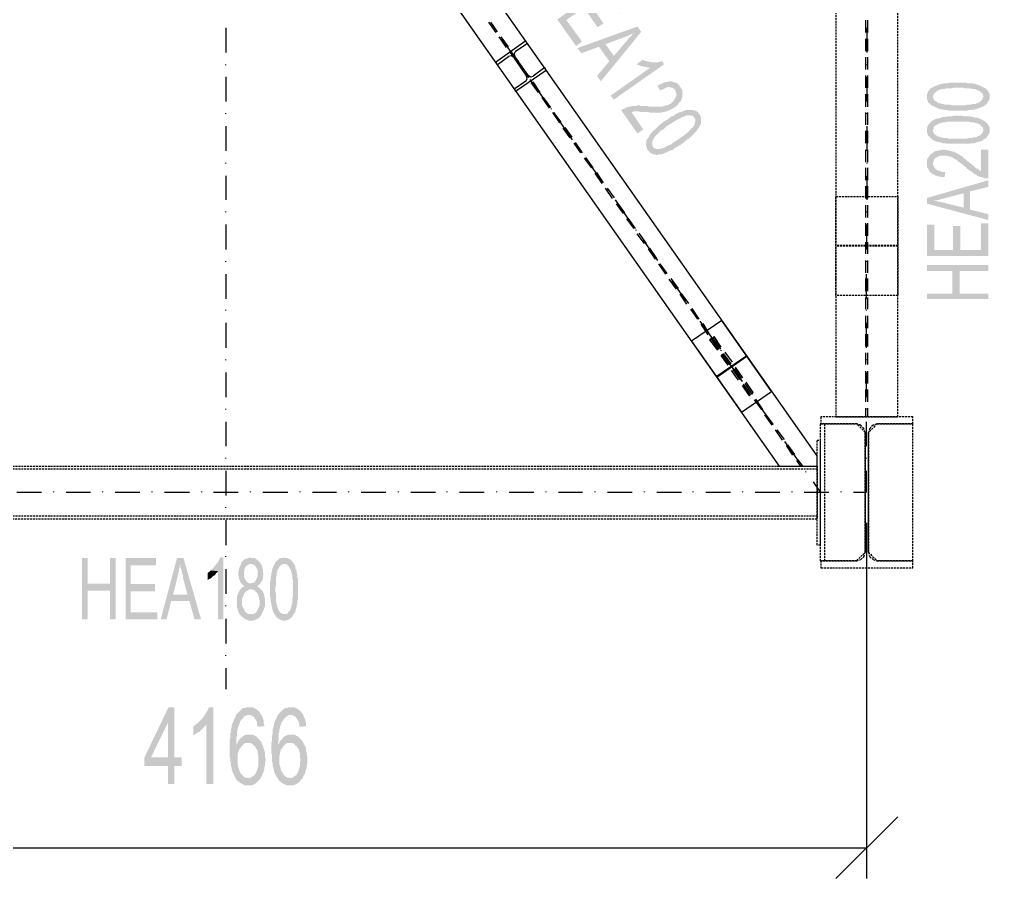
# Model space of a CAD drawing. Header units: metres. Extents: x 11 to 152679, y -40 to 137873.
# Drawn here: x 46907 to 50061, y 34102 to 36894 of the extents above; entities that cross this region are included whole.
import ezdxf

# ---------------------------------------------------------------- set-up
doc = ezdxf.new("R2010")
doc.units = ezdxf.units.M
doc.linetypes.add('HIDDEN', pattern=[9.525, 6.35, -3.175])
for name, color, linetype in [('CA3', 6, 'Continuous'), ('LAYER_1', 160, 'Continuous'), ('TR', 4, 'HIDDEN')]:
    doc.layers.add(name, color=color, linetype=linetype)

msp = doc.modelspace()

# ---------------------------------------------------------------- hatches: boundary and pattern name
at = {"layer": 'LAYER_1'}
for points in [[(48877.466, 36925.2817), (48820.3463, 37007.8262), (48655.2401, 36893.5352), (48716.6317, 36806.7532), (48735.6831, 36821.5671), (48684.8851, 36891.4164), (48742.022, 36931.6379), (48786.481, 36868.1276), (48805.5324, 36880.84), (48761.0734, 36944.3331), (48811.8886, 36980.3171), (48858.449, 36912.5865)], [(48928.2984, 36853.3137), (48915.6032, 36870.2463), (48720.8692, 36800.397), (48733.5643, 36783.4644), (48790.7185, 36804.6345), (48824.5493, 36758.0568), (48811.8886, 36813.0922), (48869.0427, 36834.2623), (48875.3817, 36836.381), (48879.6192, 36838.4998), (48885.9581, 36840.6185), (48890.1956, 36842.7372), (48894.4331, 36844.856), (48900.772, 36846.9575), (48905.0095, 36851.1949)], [(48928.2984, 36853.3137), (48905.0095, 36851.1949), (48902.908, 36846.9575), (48898.6705, 36844.856), (48896.5518, 36840.6185), (48892.3143, 36836.381), (48888.0941, 36832.1436), (48883.8566, 36827.9233), (48881.7379, 36823.6859), (48877.466, 36819.4484), (48839.3977, 36775.0067), (48811.8886, 36813.0922), (48824.5493, 36758.0568), (48784.3623, 36709.3776), (48797.0747, 36692.4449)], [(49002.3851, 36747.4803), (48996.0289, 36758.0568), (48991.7915, 36755.9553), (48987.5712, 36755.9553), (48981.215, 36753.8365), (48962.1636, 36753.8365), (48957.9262, 36755.9553), (48949.4685, 36755.9553), (48945.231, 36758.0568), (48957.9262, 36736.9039), (48828.8212, 36645.8845), (48839.3977, 36633.1893)], [(48945.231, 36758.0568), (48941.0108, 36758.0568), (48936.7733, 36760.1755), (48932.5358, 36762.2942), (48913.4844, 36747.4803), (48917.7219, 36745.3616), (48919.8234, 36745.3616), (48924.0609, 36743.2429), (48928.2984, 36741.1241), (48934.6546, 36741.1241), (48938.8748, 36739.0226), (48945.231, 36739.0226), (48949.4685, 36736.9039), (48957.9262, 36736.9039)], [(49055.3018, 36673.3936), (49053.1831, 36677.631), (49046.8441, 36683.9872), (49044.7081, 36686.106), (49040.4879, 36688.2075), (49036.216, 36688.2075), (49034.1317, 36690.3262), (49029.8942, 36690.3262), (49025.6568, 36692.4449), (49017.199, 36692.4449), (49012.9788, 36690.3262), (49006.6054, 36690.3262), (49002.3851, 36688.2075), (48998.1477, 36686.106), (48991.7915, 36683.9872), (48987.5712, 36681.8685), (48981.215, 36677.631), (48989.69, 36662.8171), (48993.9274, 36664.9359), (49000.2664, 36667.0546), (49004.5039, 36669.1733), (49008.7413, 36671.2748), (49012.9788, 36673.3936), (49021.4365, 36673.3936), (49025.6568, 36671.2748), (49029.8942, 36671.2748), (49032.013, 36669.1733), (49036.216, 36667.0546), (49038.3692, 36662.8171), (49059.522, 36635.2908), (49061.658, 36639.5283), (49061.658, 36648.0032), (49063.7595, 36652.2234), (49061.658, 36654.3422), (49061.658, 36662.8171), (49059.522, 36667.0546), (49057.4205, 36671.2748)], [(49857.5095, 36641.647), (49857.5095, 36633.1893), (49859.6455, 36631.0706), (49859.6455, 36626.8331), (49861.747, 36622.5956), (49865.9844, 36620.4769), (49870.2219, 36616.2567), (49872.3234, 36614.1379), (49876.5609, 36612.0192), (49876.5609, 36643.7657), (49878.6796, 36648.0032), (49878.6796, 36650.1219), (49880.7984, 36654.3422), (49885.0358, 36656.4609), (49889.2733, 36660.6984), (49893.5108, 36662.8171), (49897.731, 36664.9359), (49899.8497, 36664.9359), (49904.0872, 36667.0546), (49912.5621, 36667.0546), (49918.9011, 36669.1733), (49935.7993, 36669.1733), (49944.2915, 36671.2748), (49976.0552, 36671.2748), (49982.3942, 36669.1733), (49999.3441, 36669.1733), (50005.6831, 36667.0546), (50014.158, 36667.0546), (50018.3955, 36664.9359), (50020.497, 36662.8171), (50024.7344, 36662.8171), (50026.8532, 36660.6984), (50031.0734, 36658.5796), (50033.2094, 36656.4609), (50037.4296, 36652.2234), (50039.5484, 36650.1219), (50039.5484, 36645.8845), (50041.6326, 36641.647), (50041.6326, 36612.0192), (50045.9046, 36614.1379), (50050.1248, 36618.3582), (50052.2608, 36620.4769), (50054.3623, 36624.7144), (50056.481, 36626.8331), (50058.5997, 36631.0706), (50060.7185, 36635.2908), (50060.7185, 36652.2234), (50058.5997, 36654.3422), (50054.3623, 36662.8171), (50052.2608, 36664.9359), (50048.0233, 36669.1733), (50043.7858, 36671.2748), (50039.5484, 36673.3936), (50035.3109, 36675.5123), (50031.0734, 36677.631), (50026.8532, 36679.7498), (50020.497, 36681.8685), (50016.2595, 36683.9872), (50009.9205, 36683.9872), (50005.6831, 36686.106), (49988.716, 36686.106), (49984.513, 36688.2075), (49931.5963, 36688.2075), (49925.2401, 36686.106), (49910.4262, 36686.106), (49906.1887, 36683.9872), (49901.9685, 36683.9872), (49895.6123, 36681.8685), (49891.3748, 36679.7498), (49885.0358, 36677.631), (49880.7984, 36675.5123), (49876.5609, 36673.3936), (49872.3234, 36671.2748), (49868.1032, 36669.1733), (49865.9844, 36664.9359), (49863.8657, 36662.8171), (49859.6455, 36658.5796), (49859.6455, 36654.3422), (49857.5095, 36650.1219), (49857.5095, 36645.8845)], [(49059.522, 36635.2908), (49038.3692, 36662.8171), (49040.4879, 36660.6984), (49040.4879, 36656.4609), (49042.6066, 36654.3422), (49042.6066, 36645.8845), (49036.216, 36633.1893), (49034.1317, 36628.9518), (49029.8942, 36624.7144), (49025.6568, 36620.4769), (49021.4365, 36618.3582), (49017.199, 36616.2567), (49012.9788, 36614.1379), (49008.7413, 36614.1379), (49002.3851, 36612.0192), (48996.0289, 36609.9005), (48955.8247, 36609.9005), (48949.4685, 36612.0192), (48928.2984, 36612.0192), (48924.0609, 36614.1379), (48915.6032, 36614.1379), (48911.3657, 36612.0192), (48898.6705, 36612.0192), (48892.3143, 36609.9005), (48888.0941, 36609.9005), (48883.8566, 36607.7817), (48877.466, 36607.7817), (48877.466, 36605.663), (48873.263, 36603.5442), (48866.9068, 36601.4255), (48862.6865, 36599.3068), (48915.6032, 36523.1185), (48934.6546, 36535.8137), (48896.5518, 36592.9678), (48900.772, 36592.9678), (48905.0095, 36595.0865), (48919.8234, 36595.0865), (48924.0609, 36592.9678), (48951.5872, 36592.9678), (48955.8247, 36590.8491), (48993.9274, 36590.8491), (49000.2664, 36592.9678), (49004.5039, 36592.9678), (49008.7413, 36595.0865), (49012.9788, 36595.0865), (49015.0803, 36597.2053), (49021.4365, 36599.3068), (49025.6568, 36601.4255), (49029.8942, 36603.5442), (49034.1317, 36605.663), (49036.216, 36607.7817), (49040.4879, 36609.9005), (49044.7081, 36614.1379), (49048.9456, 36618.3582), (49051.0643, 36622.5956), (49053.1831, 36624.7144), (49057.4205, 36628.9518)], [(49876.5609, 36612.0192), (49880.7984, 36609.9005), (49885.0358, 36607.7817), (49891.3748, 36605.663), (49895.6123, 36603.5442), (49901.9685, 36601.4255), (49908.3247, 36601.4255), (49912.5621, 36599.3068), (49923.1386, 36599.3068), (49927.376, 36597.2053), (49988.716, 36597.2053), (49995.1066, 36599.3068), (50005.6831, 36599.3068), (50012.022, 36601.4255), (50016.2595, 36601.4255), (50024.7344, 36605.663), (50028.9719, 36605.663), (50033.2094, 36607.7817), (50037.4296, 36609.9005), (50039.5484, 36609.9005), (50041.6326, 36612.0192), (50041.6326, 36641.647), (50039.5484, 36641.647), (50039.5484, 36637.4095), (50037.4296, 36635.2908), (50035.3109, 36631.0706), (50033.2094, 36628.9518), (50028.9719, 36624.7144), (50024.7344, 36622.5956), (50022.6157, 36622.5956), (50020.497, 36620.4769), (50016.2595, 36620.4769), (50014.158, 36618.3582), (50003.5643, 36618.3582), (49999.3441, 36616.2567), (49986.6317, 36616.2567), (49980.2927, 36614.1379), (49940.0712, 36614.1379), (49933.715, 36616.2567), (49914.6636, 36616.2567), (49910.4262, 36618.3582), (49906.1887, 36618.3582), (49901.9685, 36620.4769), (49897.731, 36620.4769), (49893.5108, 36622.5956), (49891.3748, 36622.5956), (49887.1546, 36626.8331), (49882.8826, 36628.9518), (49880.7984, 36631.0706), (49876.5609, 36639.5283), (49876.5609, 36641.647)], [(49116.6762, 36586.6116), (49114.5747, 36588.7303), (49112.4387, 36592.9678), (49108.2185, 36595.0865), (49106.0997, 36597.2053), (49101.8623, 36597.2053), (49097.6248, 36599.3068), (49082.8109, 36599.3068), (49099.7608, 36573.9164), (49101.8623, 36573.9164), (49103.981, 36569.679), (49103.981, 36561.2213), (49101.8623, 36556.9838), (49101.8623, 36552.7463), (49099.7608, 36548.5088), (49097.6248, 36548.5088), (49097.6248, 36544.2886), (49095.5233, 36542.1699), (49091.2858, 36540.0511), (49089.1326, 36535.8137), (49084.9296, 36533.6949), (49082.8109, 36529.4575), (49078.5734, 36525.2372), (49072.2344, 36520.9998), (49067.997, 36516.7623), (49061.658, 36512.5248), (49055.3018, 36508.3046), (49042.6066, 36499.8296), (49036.216, 36495.5922), (49029.8942, 36491.3719), (49025.6568, 36487.1345), (49019.3178, 36485.0157), (49010.8428, 36480.7783), (49002.3851, 36476.5408), (48998.1477, 36474.4393), (48993.9274, 36474.4393), (48991.7915, 36472.3206), (48979.0963, 36472.3206), (48974.876, 36474.4393), (48972.7401, 36474.4393), (48968.5198, 36476.5408), (48966.4011, 36480.7783), (48947.3497, 36504.0671), (48945.231, 36499.8296), (48945.231, 36491.3719), (48943.1123, 36487.1345), (48945.231, 36482.897), (48945.231, 36478.6595), (48947.3497, 36476.5408), (48947.3497, 36472.3206), (48949.4685, 36468.0831), (48951.5872, 36468.0831), (48953.6887, 36463.8456), (48955.8247, 36461.7269), (48960.0621, 36459.6082), (48962.1636, 36457.5067), (48966.4011, 36455.3879), (48974.876, 36455.3879), (48976.9776, 36453.2692), (48981.215, 36453.2692), (48985.4525, 36455.3879), (48993.9274, 36455.3879), (49000.2664, 36457.5067), (49004.5039, 36459.6082), (49010.8428, 36461.7269), (49012.9788, 36461.7269), (49015.0803, 36463.8456), (49019.3178, 36465.9644), (49025.6568, 36468.0831), (49029.8942, 36470.2018), (49034.1317, 36472.3206), (49038.3692, 36476.5408), (49044.7081, 36478.6595), (49048.9456, 36482.897), (49055.3018, 36485.0157), (49059.522, 36489.2532), (49063.7595, 36491.3719), (49067.997, 36495.5922), (49074.3532, 36499.8296), (49078.5734, 36504.0671), (49082.8109, 36506.1859), (49087.0484, 36510.4233), (49091.2858, 36512.5248), (49093.4046, 36516.7623), (49097.6248, 36518.881), (49099.7608, 36523.1185), (49103.981, 36527.356), (49108.2185, 36531.5762), (49110.3372, 36535.8137), (49114.5747, 36540.0511), (49116.6762, 36544.2886), (49118.8121, 36548.5088), (49123.0324, 36556.9838), (49123.0324, 36573.9164), (49118.8121, 36582.3741)], [(49082.8109, 36599.3068), (49074.3532, 36599.3068), (49067.997, 36597.2053), (49063.7595, 36595.0865), (49057.4205, 36592.9678), (49055.3018, 36592.9678), (49051.0643, 36590.8491), (49046.8441, 36588.7303), (49042.6066, 36586.6116), (49038.3692, 36584.4929), (49034.1317, 36580.2726), (49027.7927, 36578.1539), (49023.5552, 36576.0352), (49019.3178, 36571.7977), (49012.9788, 36567.5602), (49006.6054, 36565.4415), (49004.5039, 36563.34), (48998.1477, 36559.1025), (48993.9274, 36554.8651), (48987.5712, 36550.6276), (48983.2993, 36546.3901), (48974.876, 36537.9324), (48970.6386, 36533.6949), (48966.4011, 36531.5762), (48964.2824, 36527.356), (48960.0621, 36523.1185), (48957.9262, 36520.9998), (48953.6887, 36512.5248), (48951.5872, 36510.4233), (48949.4685, 36506.1859), (48947.3497, 36504.0671), (48966.4011, 36480.7783), (48964.2824, 36485.0157), (48964.2824, 36495.5922), (48966.4011, 36499.8296), (48968.5198, 36506.1859), (48970.6386, 36508.3046), (48972.7401, 36512.5248), (48974.876, 36514.6436), (48979.0963, 36518.881), (48981.215, 36520.9998), (48985.4525, 36525.2372), (48989.69, 36529.4575), (48993.9274, 36533.6949), (49000.2664, 36535.8137), (49004.5039, 36540.0511), (49010.8428, 36546.3901), (49017.199, 36550.6276), (49021.4365, 36552.7463), (49027.7927, 36556.9838), (49034.1317, 36561.2213), (49038.3692, 36563.34), (49044.7081, 36567.5602), (49048.9456, 36569.679), (49055.3018, 36571.7977), (49059.522, 36576.0352), (49063.7595, 36576.0352), (49072.2344, 36580.2726), (49074.3532, 36580.2726), (49078.5734, 36582.3741), (49087.0484, 36582.3741), (49091.2858, 36580.2726), (49095.5233, 36580.2726), (49097.6248, 36578.1539), (49099.7608, 36573.9164)], [(49857.5095, 36533.6949), (49857.5095, 36525.2372), (49859.6455, 36520.9998), (49859.6455, 36518.881), (49861.747, 36514.6436), (49865.9844, 36512.5248), (49868.1032, 36508.3046), (49870.2219, 36508.3046), (49872.3234, 36504.0671), (49876.5609, 36501.9484), (49876.5609, 36535.8137), (49878.6796, 36537.9324), (49878.6796, 36542.1699), (49880.7984, 36546.3901), (49885.0358, 36548.5088), (49889.2733, 36550.6276), (49893.5108, 36554.8651), (49897.731, 36554.8651), (49899.8497, 36556.9838), (49904.0872, 36556.9838), (49908.3247, 36559.1025), (49918.9011, 36559.1025), (49923.1386, 36561.2213), (49995.1066, 36561.2213), (49999.3441, 36559.1025), (50009.9205, 36559.1025), (50014.158, 36556.9838), (50018.3955, 36556.9838), (50020.497, 36554.8651), (50024.7344, 36554.8651), (50026.8532, 36552.7463), (50031.0734, 36550.6276), (50033.2094, 36546.3901), (50037.4296, 36544.2886), (50039.5484, 36540.0511), (50039.5484, 36537.9324), (50041.6326, 36533.6949), (50041.6326, 36504.0671), (50050.1248, 36508.3046), (50052.2608, 36512.5248), (50054.3623, 36514.6436), (50058.5997, 36523.1185), (50060.7185, 36525.2372), (50060.7185, 36542.1699), (50058.5997, 36546.3901), (50056.481, 36550.6276), (50054.3623, 36552.7463), (50052.2608, 36556.9838), (50048.0233, 36559.1025), (50048.0233, 36561.2213), (50043.7858, 36563.34), (50039.5484, 36565.4415), (50035.3109, 36567.5602), (50031.0734, 36569.679), (50026.8532, 36571.7977), (50020.497, 36573.9164), (50014.158, 36573.9164), (50009.9205, 36576.0352), (50005.6831, 36576.0352), (49999.3441, 36578.1539), (49978.1568, 36578.1539), (49971.8178, 36580.2726), (49942.19, 36580.2726), (49935.7993, 36578.1539), (49921.0198, 36578.1539), (49914.6636, 36576.0352), (49906.1887, 36576.0352), (49901.9685, 36573.9164), (49895.6123, 36571.7977), (49891.3748, 36571.7977), (49885.0358, 36569.679), (49880.7984, 36567.5602), (49876.5609, 36565.4415), (49872.3234, 36563.34), (49868.1032, 36559.1025), (49865.9844, 36556.9838), (49863.8657, 36552.7463), (49861.747, 36552.7463), (49859.6455, 36548.5088), (49859.6455, 36546.3901), (49857.5095, 36542.1699), (49857.5095, 36537.9324)], [(49876.5609, 36501.9484), (49880.7984, 36499.8296), (49885.0358, 36497.7109), (49891.3748, 36495.5922), (49895.6123, 36495.5922), (49901.9685, 36493.4734), (49904.0872, 36493.4734), (49908.3247, 36491.3719), (49916.7824, 36491.3719), (49923.1386, 36489.2532), (49995.1066, 36489.2532), (50001.4456, 36491.3719), (50012.022, 36491.3719), (50016.2595, 36493.4734), (50020.497, 36495.5922), (50024.7344, 36495.5922), (50028.9719, 36497.7109), (50033.2094, 36497.7109), (50037.4296, 36499.8296), (50039.5484, 36501.9484), (50041.6326, 36504.0671), (50041.6326, 36533.6949), (50039.5484, 36531.5762), (50039.5484, 36529.4575), (50037.4296, 36525.2372), (50035.3109, 36523.1185), (50033.2094, 36518.881), (50024.7344, 36514.6436), (50022.6157, 36514.6436), (50020.497, 36512.5248), (50016.2595, 36510.4233), (50009.9205, 36510.4233), (50003.5643, 36508.3046), (49992.9879, 36508.3046), (49986.6317, 36506.1859), (49927.376, 36506.1859), (49921.0198, 36508.3046), (49910.4262, 36508.3046), (49906.1887, 36510.4233), (49901.9685, 36510.4233), (49897.731, 36512.5248), (49893.5108, 36512.5248), (49891.3748, 36514.6436), (49882.8826, 36518.881), (49880.7984, 36523.1185), (49878.6796, 36525.2372), (49876.5609, 36529.4575), (49876.5609, 36533.6949)], [(49857.5095, 36425.7429), (49857.5095, 36413.0477), (49859.6455, 36410.929), (49861.747, 36406.6915), (49863.8657, 36402.4713), (49865.9844, 36400.3525), (49868.1032, 36396.1151), (49872.3234, 36393.9963), (49874.4594, 36391.8776), (49882.8826, 36387.6401), (49891.3748, 36383.4199), (49897.731, 36383.4199), (49901.9685, 36381.3011), (49914.6636, 36381.3011), (49916.7824, 36398.2338), (49906.1887, 36398.2338), (49899.8497, 36400.3525), (49895.6123, 36402.4713), (49891.3748, 36402.4713), (49887.1546, 36406.6915), (49885.0358, 36406.6915), (49882.8826, 36410.929), (49880.7984, 36413.0477), (49876.5609, 36421.5226), (49876.5609, 36459.6082), (49872.3234, 36457.5067), (49868.1032, 36455.3879), (49865.9844, 36451.1505), (49863.8657, 36449.0317), (49861.747, 36444.7942), (49859.6455, 36442.6755), (49857.5095, 36438.4553), (49857.5095, 36429.9803)], [(49876.5609, 36459.6082), (49876.5609, 36425.7429), (49876.5609, 36427.8616), (49878.6796, 36432.0991), (49878.6796, 36436.3365), (49880.7984, 36438.4553), (49882.8826, 36442.6755), (49891.3748, 36446.913), (49895.6123, 36449.0317), (49899.8497, 36451.1505), (49921.0198, 36451.1505), (49925.2401, 36449.0317), (49931.5963, 36449.0317), (49935.7993, 36446.913), (49944.2915, 36442.6755), (49946.4274, 36440.5568), (49950.6477, 36438.4553), (49954.8851, 36436.3365), (49961.2413, 36429.9803), (49965.4788, 36427.8616), (49969.699, 36423.6241), (49973.9365, 36421.5226), (49978.1568, 36417.2852), (49984.513, 36413.0477), (49986.6317, 36408.8102), (49990.8692, 36406.6915), (49995.1066, 36402.4713), (49999.3441, 36400.3525), (50003.5643, 36398.2338), (50007.8018, 36393.9963), (50009.9205, 36391.8776), (50014.158, 36389.7588), (50016.2595, 36389.7588), (50020.497, 36385.5386), (50026.8532, 36383.4199), (50031.0734, 36381.3011), (50035.3109, 36381.3011), (50039.5484, 36379.1824), (50041.6326, 36379.1824), (50045.9046, 36377.0637), (50056.481, 36377.0637), (50056.481, 36470.2018), (50033.2094, 36470.2018), (50033.2094, 36400.3525), (50028.9719, 36402.4713), (50024.7344, 36406.6915), (50020.497, 36408.8102), (50018.3955, 36408.8102), (50016.2595, 36410.929), (50012.022, 36413.0477), (50009.9205, 36417.2852), (50005.6831, 36419.4039), (50001.4456, 36423.6241), (49995.1066, 36427.8616), (49992.9879, 36429.9803), (49988.716, 36432.0991), (49980.2927, 36440.5568), (49976.0552, 36442.6755), (49973.9365, 36446.913), (49969.699, 36449.0317), (49965.4788, 36451.1505), (49963.3428, 36453.2692), (49959.1054, 36455.3879), (49954.8851, 36457.5067), (49948.5289, 36461.7269), (49944.2915, 36463.8456), (49940.0712, 36463.8456), (49935.7993, 36465.9644), (49933.715, 36465.9644), (49927.376, 36468.0831), (49923.1386, 36468.0831), (49916.7824, 36470.2018), (49906.1887, 36470.2018), (49899.8497, 36468.0831), (49895.6123, 36468.0831), (49889.2733, 36465.9644), (49885.0358, 36465.9644), (49880.7984, 36463.8456)], [(49857.5095, 36313.5706), (49878.6796, 36302.9769), (49882.8826, 36305.0956), (49887.1546, 36305.0956), (49891.3748, 36307.2144), (49895.6123, 36307.2144), (49901.9685, 36309.3331), (49908.3247, 36311.4518), (49912.5621, 36311.4518), (49918.9011, 36313.5706), (49976.0552, 36328.3845), (49976.0552, 36281.8068), (49997.2081, 36334.7234), (50056.481, 36349.5546), (50056.481, 36370.7075)], [(49857.5095, 36313.5706), (49857.5095, 36294.5192), (50056.481, 36241.6025), (50056.481, 36260.6539), (49997.2081, 36275.4678), (49997.2081, 36334.7234), (49976.0552, 36281.8068), (49916.7824, 36296.6379), (49910.4262, 36298.7567), (49906.1887, 36298.7567), (49899.8497, 36300.8582), (49895.6123, 36300.8582), (49889.2733, 36302.9769), (49878.6796, 36302.9769)], [(49857.5095, 36226.7886), (49857.5095, 36125.1755), (50056.481, 36125.1755), (50056.481, 36231.0088), (50033.2094, 36231.0088), (50033.2094, 36144.2269), (49965.4788, 36144.2269), (49965.4788, 36222.5511), (49942.19, 36222.5511), (49942.19, 36144.2269), (49880.7984, 36144.2269), (49880.7984, 36226.7886)], [(49857.5095, 36095.5477), (49857.5095, 36076.4963), (49940.0712, 36076.4963), (49940.0712, 36002.4095), (49963.3428, 36076.4963), (50056.481, 36076.4963), (50056.481, 36095.5477)], [(49857.5095, 36002.4095), (49857.5095, 35985.4769), (50056.481, 35985.4769), (50056.481, 36002.4095), (49963.3428, 36002.4095), (49963.3428, 36076.4963), (49940.0712, 36002.4095)], [(47129.1317, 35143.0477), (47110.0803, 35143.0477), (47110.0803, 34944.0762), (47129.1317, 34944.0762), (47129.1317, 35037.2144), (47201.0997, 35037.2144), (47129.1317, 35060.5032)], [(47220.1511, 35143.0477), (47201.0997, 35143.0477), (47201.0997, 35060.5032), (47129.1317, 35060.5032), (47201.0997, 35037.2144), (47201.0997, 34944.0762), (47220.1511, 34944.0762)], [(47351.3748, 35143.0477), (47251.8977, 35143.0477), (47251.8977, 34944.0762), (47355.6123, 34944.0762), (47355.6123, 34967.3651), (47268.8303, 34967.3651), (47268.8303, 35035.0956), (47347.1546, 35035.0956), (47347.1546, 35058.3845), (47268.8303, 35058.3845), (47268.8303, 35119.7588), (47351.3748, 35119.7588)], [(47440.2927, 35143.0477), (47419.1054, 35143.0477), (47366.1887, 34944.0762), (47385.2401, 34944.0762), (47400.0712, 35003.3491), (47459.3441, 35003.3491), (47406.4274, 35024.5192), (47421.2413, 35083.7748), (47421.2413, 35085.8936), (47423.3428, 35090.131), (47423.3428, 35096.4872), (47425.4788, 35100.7075), (47425.4788, 35107.0637), (47427.5803, 35111.3011), (47427.5803, 35117.6401), (47429.699, 35121.8776)], [(47440.2927, 35143.0477), (47429.699, 35121.8776), (47429.699, 35113.4199), (47431.8178, 35109.1824), (47433.9365, 35104.9449), (47433.9365, 35098.606), (47436.0552, 35092.2498), (47438.1568, 35088.0123), (47438.1568, 35081.6733), (47452.9879, 35024.5192), (47406.4274, 35024.5192), (47459.3441, 35003.3491), (47476.2595, 34944.0762), (47497.4296, 34944.0762)], [(47569.3977, 35145.1664), (47558.8212, 35145.1664), (47558.8212, 35143.0477), (47556.7025, 35138.8102), (47554.5493, 35134.59), (47552.465, 35130.3525), (47548.2276, 35126.1151), (47546.126, 35121.8776), (47539.7698, 35115.5386), (47537.6511, 35111.3011), (47535.5324, 35109.1824), (47531.3121, 35104.9449), (47529.1762, 35102.8262), (47552.465, 35100.7075), (47552.465, 34944.0762), (47569.3977, 34944.0762)], [(47658.2984, 35145.1664), (47654.0609, 35143.0477), (47649.8234, 35143.0477), (47645.6032, 35140.929), (47641.3657, 35140.929), (47639.247, 35138.8102), (47635.0095, 35136.6915), (47632.908, 35132.4713), (47628.6705, 35130.3525), (47628.6705, 35126.1151), (47626.5518, 35121.8776), (47624.4331, 35117.6401), (47620.1956, 35109.1824), (47620.1956, 35102.8262), (47618.0941, 35098.606), (47618.0941, 35088.0123), (47620.1956, 35081.6733), (47620.1956, 35077.4359), (47622.3143, 35073.1984), (47624.4331, 35066.8422), (47626.5518, 35062.6219), (47635.0095, 35054.147), (47639.247, 35052.0283), (47635.0095, 35049.9095), (47630.772, 35047.7908), (47628.6705, 35045.6893), (47624.4331, 35041.4518), (47620.1956, 35032.9769), (47618.0941, 35028.7567), (47615.9581, 35022.4005), (47613.8566, 35018.163), (47613.8566, 34984.2977), (47615.9581, 34980.0602), (47615.9581, 34975.84), (47618.0941, 34969.4838), (47622.3143, 34961.0088), (47626.5518, 34956.7886), (47660.3826, 34961.0088), (47651.9594, 34961.0088), (47647.7219, 34963.1276), (47645.6032, 34965.2463), (47641.3657, 34967.3651), (47637.1455, 34975.84), (47635.0095, 34980.0602), (47632.908, 34984.2977), (47630.772, 34990.6539), (47630.772, 35011.8068), (47635.0095, 35020.2817), (47637.1455, 35026.6379), (47639.247, 35028.7567), (47641.3657, 35032.9769), (47643.4844, 35035.0956), (47651.9594, 35039.3331), (47654.0609, 35041.4518), (47692.1636, 35041.4518), (47690.0621, 35043.5706), (47685.8247, 35047.7908), (47683.6887, 35049.9095), (47679.4685, 35052.0283), (47683.6887, 35054.147), (47685.8247, 35056.2657), (47690.0621, 35060.5032), (47656.1796, 35060.5032), (47651.9594, 35062.6219), (47647.7219, 35064.7234), (47645.6032, 35066.8422), (47643.4844, 35071.0796), (47641.3657, 35073.1984), (47637.1455, 35081.6733), (47637.1455, 35100.7075), (47639.247, 35107.0637), (47639.247, 35111.3011), (47643.4844, 35115.5386), (47647.7219, 35119.7588), (47651.9594, 35121.8776), (47654.0609, 35123.9963), (47692.1636, 35123.9963), (47687.9262, 35128.2338), (47687.9262, 35130.3525), (47683.6887, 35134.59), (47681.5872, 35136.6915), (47677.3497, 35138.8102), (47675.231, 35140.929), (47671.0108, 35143.0477), (47662.5358, 35143.0477)], [(47768.3692, 35145.1664), (47764.1317, 35143.0477), (47755.6568, 35143.0477), (47751.4365, 35140.929), (47749.3178, 35138.8102), (47745.0803, 35134.59), (47742.9788, 35132.4713), (47740.8428, 35132.4713), (47736.6054, 35123.9963), (47772.6066, 35123.9963), (47776.8441, 35121.8776), (47783.1831, 35115.5386), (47785.3018, 35111.3011), (47787.4205, 35107.0637), (47789.522, 35104.9449), (47789.522, 35100.7075), (47791.658, 35096.4872), (47791.658, 35092.2498), (47793.7595, 35088.0123), (47793.7595, 35077.4359), (47795.8955, 35071.0796), (47795.8955, 35018.163), (47793.7595, 35011.8068), (47793.7595, 34994.8741), (47791.658, 34990.6539), (47791.658, 34986.4164), (47789.522, 34982.179), (47789.522, 34980.0602), (47787.4205, 34975.84), (47787.4205, 34973.7213), (47783.1831, 34969.4838), (47781.0643, 34967.3651), (47778.9456, 34963.1276), (47774.7081, 34961.0088), (47768.3692, 34961.0088), (47736.6054, 34958.8901), (47740.8428, 34954.6699), (47742.9788, 34950.4324), (47745.0803, 34948.3137), (47749.3178, 34946.1949), (47751.4365, 34944.0762), (47755.6568, 34941.9575), (47759.8942, 34941.9575), (47764.1317, 34939.856), (47772.6066, 34939.856), (47776.8441, 34941.9575), (47781.0643, 34941.9575), (47783.1831, 34944.0762), (47787.4205, 34946.1949), (47789.522, 34948.3137), (47793.7595, 34952.5511), (47795.8955, 34956.7886), (47797.997, 34961.0088), (47802.2344, 34965.2463), (47804.3532, 34969.4838), (47804.3532, 34973.7213), (47806.4719, 34980.0602), (47808.5734, 34984.2977), (47808.5734, 34990.6539), (47810.7094, 34994.8741), (47810.7094, 35005.4678), (47812.8109, 35011.8068), (47812.8109, 35075.3171), (47810.7094, 35079.5546), (47810.7094, 35090.131), (47808.5734, 35094.3685), (47808.5734, 35100.7075), (47804.3532, 35109.1824), (47804.3532, 35115.5386), (47802.2344, 35119.7588), (47800.1157, 35123.9963), (47795.8955, 35128.2338), (47793.7595, 35132.4713), (47791.658, 35134.59), (47787.4205, 35138.8102), (47783.1831, 35140.929), (47778.9456, 35143.0477), (47772.6066, 35143.0477)], [(47529.1762, 35102.8262), (47524.9387, 35098.606), (47520.7185, 35096.4872), (47518.5997, 35094.3685), (47518.5997, 35071.0796), (47520.7185, 35073.1984), (47529.1762, 35077.4359), (47531.3121, 35079.5546), (47535.5324, 35083.7748), (47539.7698, 35085.8936), (47543.9901, 35090.131), (47546.126, 35094.3685), (47550.3463, 35096.4872), (47552.465, 35100.7075)], [(47692.1636, 35123.9963), (47658.2984, 35123.9963), (47662.5358, 35123.9963), (47666.7733, 35121.8776), (47668.8748, 35121.8776), (47673.1123, 35117.6401), (47675.231, 35115.5386), (47677.3497, 35111.3011), (47679.4685, 35107.0637), (47681.5872, 35102.8262), (47681.5872, 35083.7748), (47679.4685, 35079.5546), (47677.3497, 35075.3171), (47673.1123, 35066.8422), (47671.0108, 35064.7234), (47666.7733, 35062.6219), (47662.5358, 35062.6219), (47658.2984, 35060.5032), (47690.0621, 35060.5032), (47692.1636, 35064.7234), (47694.2824, 35066.8422), (47696.4011, 35071.0796), (47698.5198, 35075.3171), (47698.5198, 35085.8936), (47700.6386, 35092.2498), (47698.5198, 35096.4872), (47698.5198, 35107.0637), (47696.4011, 35111.3011), (47696.4011, 35115.5386), (47694.2824, 35119.7588)], [(47736.6054, 35123.9963), (47732.3851, 35115.5386), (47730.2664, 35111.3011), (47728.1477, 35104.9449), (47728.1477, 35098.606), (47726.0289, 35096.4872), (47726.0289, 35088.0123), (47723.9274, 35083.7748), (47723.9274, 35073.1984), (47721.7915, 35066.8422), (47721.7915, 35018.163), (47723.9274, 35011.8068), (47723.9274, 35001.2303), (47726.0289, 34994.8741), (47726.0289, 34990.6539), (47728.1477, 34984.2977), (47728.1477, 34980.0602), (47730.2664, 34975.84), (47730.2664, 34971.6025), (47732.3851, 34967.3651), (47734.5039, 34963.1276), (47736.6054, 34961.0088), (47736.6054, 34958.8901), (47768.3692, 34961.0088), (47762.013, 34961.0088), (47759.8942, 34963.1276), (47755.6568, 34965.2463), (47753.5552, 34967.3651), (47751.4365, 34971.6025), (47747.199, 34975.84), (47747.199, 34980.0602), (47745.0803, 34984.2977), (47745.0803, 34986.4164), (47742.9788, 34992.7726), (47742.9788, 34996.9929), (47740.8428, 35001.2303), (47740.8428, 35026.6379), (47738.7413, 35035.0956), (47738.7413, 35047.7908), (47740.8428, 35054.147), (47740.8428, 35079.5546), (47742.9788, 35085.8936), (47742.9788, 35094.3685), (47745.0803, 35098.606), (47745.0803, 35102.8262), (47747.199, 35107.0637), (47749.3178, 35109.1824), (47753.5552, 35117.6401), (47757.7927, 35119.7588), (47759.8942, 35121.8776), (47764.1317, 35123.9963), (47768.3692, 35123.9963)], [(47692.1636, 35041.4518), (47658.2984, 35041.4518), (47662.5358, 35041.4518), (47666.7733, 35039.3331), (47671.0108, 35039.3331), (47673.1123, 35035.0956), (47677.3497, 35032.9769), (47679.4685, 35028.7567), (47681.5872, 35026.6379), (47683.6887, 35020.2817), (47685.8247, 35016.0442), (47685.8247, 35011.8068), (47687.9262, 35005.4678), (47687.9262, 34990.6539), (47685.8247, 34984.2977), (47679.4685, 34971.6025), (47677.3497, 34967.3651), (47675.231, 34965.2463), (47671.0108, 34963.1276), (47666.7733, 34961.0088), (47660.3826, 34961.0088), (47626.5518, 34956.7886), (47626.5518, 34954.6699), (47630.772, 34952.5511), (47632.908, 34950.4324), (47637.1455, 34946.1949), (47639.247, 34944.0762), (47643.4844, 34944.0762), (47647.7219, 34941.9575), (47651.9594, 34939.856), (47666.7733, 34939.856), (47668.8748, 34941.9575), (47673.1123, 34941.9575), (47681.5872, 34946.1949), (47683.6887, 34948.3137), (47687.9262, 34950.4324), (47690.0621, 34954.6699), (47692.1636, 34956.7886), (47694.2824, 34961.0088), (47696.4011, 34965.2463), (47700.6386, 34973.7213), (47702.7401, 34980.0602), (47704.876, 34984.2977), (47704.876, 35013.9255), (47702.7401, 35018.163), (47702.7401, 35022.4005), (47700.6386, 35028.7567), (47698.5198, 35032.9769), (47696.4011, 35037.2144)], [(47410.6477, 34658.34), (47391.5963, 34658.34), (47313.272, 34495.3525), (47313.272, 34467.8262), (47389.4776, 34467.8262), (47389.4776, 34408.5706), (47410.6477, 34408.5706), (47410.6477, 34467.8262), (47433.9365, 34467.8262), (47433.9365, 34495.3525), (47334.4594, 34495.3525), (47389.4776, 34607.5248)], [(47410.6477, 34658.34), (47389.4776, 34607.5248), (47389.4776, 34495.3525), (47334.4594, 34495.3525), (47410.6477, 34495.3525)], [(47537.6511, 34658.34), (47522.8372, 34658.34), (47520.7185, 34651.9838), (47518.5997, 34647.7463), (47514.3623, 34641.3901), (47512.2608, 34637.1699), (47508.0233, 34630.8137), (47503.7858, 34624.4575), (47501.6326, 34622.356), (47493.2094, 34613.881), (47484.7344, 34605.4233), (47514.3623, 34603.3046), (47514.3623, 34408.5706), (47537.6511, 34408.5706)], [(47611.7379, 34635.0511), (47609.6192, 34630.8137), (47609.6192, 34628.6949), (47607.466, 34624.4575), (47605.3817, 34620.2372), (47603.263, 34615.9998), (47601.1442, 34609.6436), (47599.0427, 34605.4233), (47596.9068, 34599.0671), (47596.9068, 34592.7109), (47594.8052, 34586.3719), (47594.8052, 34580.0157), (47592.6865, 34573.6595), (47592.6865, 34558.8456), (47590.5678, 34550.3879), (47590.5678, 34497.4713), (47592.6865, 34488.9963), (47592.6865, 34482.6401), (47594.8052, 34474.1824), (47594.8052, 34467.8262), (47596.9068, 34461.4872), (47596.9068, 34455.131), (47599.0427, 34450.8936), (47601.1442, 34444.5546), (47605.3817, 34436.0796), (47607.466, 34431.8422), (47609.6192, 34429.7234), (47611.7379, 34423.3845), (47615.9581, 34419.147), (47620.1956, 34417.0283), (47624.4331, 34412.7908), (47641.3657, 34404.3331), (47662.5358, 34404.3331), (47675.231, 34410.6893), (47679.4685, 34414.9095), (47687.9262, 34423.3845), (47690.0621, 34427.6219), (47651.9594, 34427.6219), (47647.7219, 34429.7234), (47641.3657, 34429.7234), (47637.1455, 34431.8422), (47632.908, 34436.0796), (47632.908, 34438.1984), (47628.6705, 34440.3171), (47624.4331, 34446.6733), (47622.3143, 34450.8936), (47620.1956, 34459.3685), (47618.0941, 34461.4872), (47618.0941, 34467.8262), (47615.9581, 34474.1824), (47615.9581, 34505.929), (47618.0941, 34512.2852), (47620.1956, 34516.5226), (47622.3143, 34522.8616), (47626.5518, 34527.0991), (47628.6705, 34531.3365), (47632.908, 34535.5568), (47611.7379, 34535.5568), (47611.7379, 34556.7269), (47613.8566, 34565.2018), (47613.8566, 34577.897), (47615.9581, 34584.2532), (47615.9581, 34588.4734), (47618.0941, 34594.8296), (47620.1956, 34599.0671), (47622.3143, 34605.4233), (47624.4331, 34611.7623), (47626.5518, 34615.9998), (47635.0095, 34624.4575), (47637.1455, 34628.6949), (47643.4844, 34630.8137), (47647.7219, 34632.9324), (47651.9594, 34632.9324)], [(47654.0609, 34658.34), (47645.6032, 34658.34), (47641.3657, 34656.2213), (47635.0095, 34656.2213), (47630.772, 34654.1025), (47626.5518, 34649.8651), (47624.4331, 34647.7463), (47620.1956, 34643.5088), (47615.9581, 34639.2886), (47611.7379, 34635.0511), (47651.9594, 34632.9324), (47658.2984, 34632.9324), (47662.5358, 34630.8137), (47666.7733, 34628.6949), (47671.0108, 34624.4575), (47673.1123, 34620.2372), (47677.3497, 34613.881), (47679.4685, 34609.6436), (47679.4685, 34601.1859), (47681.5872, 34594.8296), (47702.7401, 34596.9484), (47702.7401, 34601.1859), (47700.6386, 34607.5248), (47700.6386, 34615.9998), (47698.5198, 34622.356), (47696.4011, 34626.5762), (47694.2824, 34632.9324), (47690.0621, 34637.1699), (47687.9262, 34641.3901), (47685.8247, 34645.6276), (47681.5872, 34647.7463), (47677.3497, 34651.9838), (47664.6546, 34658.34), (47658.2984, 34658.34)], [(47749.3178, 34635.0511), (47745.0803, 34630.8137), (47745.0803, 34628.6949), (47742.9788, 34624.4575), (47740.8428, 34620.2372), (47738.7413, 34615.9998), (47736.6054, 34609.6436), (47734.5039, 34605.4233), (47734.5039, 34599.0671), (47732.3851, 34592.7109), (47730.2664, 34586.3719), (47730.2664, 34573.6595), (47728.1477, 34565.2018), (47728.1477, 34550.3879), (47726.0289, 34541.913), (47726.0289, 34512.2852), (47728.1477, 34503.8102), (47728.1477, 34482.6401), (47730.2664, 34474.1824), (47730.2664, 34467.8262), (47732.3851, 34461.4872), (47734.5039, 34455.131), (47734.5039, 34450.8936), (47736.6054, 34444.5546), (47740.8428, 34436.0796), (47742.9788, 34431.8422), (47745.0803, 34429.7234), (47749.3178, 34423.3845), (47751.4365, 34419.147), (47755.6568, 34417.0283), (47759.8942, 34412.7908), (47764.1317, 34410.6893), (47768.3692, 34408.5706), (47772.6066, 34406.4518), (47776.8441, 34404.3331), (47797.997, 34404.3331), (47802.2344, 34406.4518), (47806.4719, 34408.5706), (47810.7094, 34410.6893), (47814.9296, 34414.9095), (47817.0484, 34414.9095), (47819.1326, 34419.147), (47827.6248, 34427.6219), (47787.4205, 34427.6219), (47783.1831, 34429.7234), (47778.9456, 34429.7234), (47774.7081, 34431.8422), (47768.3692, 34436.0796), (47768.3692, 34438.1984), (47764.1317, 34440.3171), (47762.013, 34446.6733), (47757.7927, 34450.8936), (47755.6568, 34459.3685), (47755.6568, 34461.4872), (47751.4365, 34474.1824), (47751.4365, 34497.4713), (47753.5552, 34505.929), (47753.5552, 34512.2852), (47755.6568, 34516.5226), (47757.7927, 34522.8616), (47762.013, 34527.0991), (47764.1317, 34531.3365), (47768.3692, 34535.5568), (47747.199, 34535.5568), (47747.199, 34539.7942), (47749.3178, 34548.2692), (47749.3178, 34571.5408), (47751.4365, 34577.897), (47751.4365, 34584.2532), (47753.5552, 34588.4734), (47753.5552, 34594.8296), (47755.6568, 34599.0671), (47757.7927, 34605.4233), (47759.8942, 34611.7623), (47764.1317, 34615.9998), (47766.216, 34620.2372), (47774.7081, 34628.6949), (47778.9456, 34630.8137), (47783.1831, 34632.9324), (47787.4205, 34632.9324)], [(47789.522, 34658.34), (47781.0643, 34658.34), (47776.8441, 34656.2213), (47772.6066, 34656.2213), (47768.3692, 34654.1025), (47764.1317, 34649.8651), (47759.8942, 34647.7463), (47755.6568, 34643.5088), (47751.4365, 34639.2886), (47749.3178, 34635.0511), (47787.4205, 34632.9324), (47793.7595, 34632.9324), (47802.2344, 34628.6949), (47806.4719, 34624.4575), (47808.5734, 34620.2372), (47810.7094, 34620.2372), (47812.8109, 34613.881), (47814.9296, 34609.6436), (47817.0484, 34601.1859), (47817.0484, 34594.8296), (47838.2185, 34596.9484), (47838.2185, 34607.5248), (47836.0997, 34615.9998), (47833.981, 34622.356), (47831.8623, 34626.5762), (47829.7608, 34632.9324), (47827.6248, 34637.1699), (47823.4046, 34641.3901), (47821.2858, 34645.6276), (47817.0484, 34647.7463), (47812.8109, 34651.9838), (47808.5734, 34654.1025), (47804.3532, 34656.2213), (47800.1157, 34658.34), (47793.7595, 34658.34)], [(47484.7344, 34605.4233), (47480.497, 34603.3046), (47476.2595, 34599.0671), (47472.022, 34596.9484), (47472.022, 34567.3206), (47480.497, 34571.5408), (47484.7344, 34575.7783), (47491.0734, 34577.897), (47495.3109, 34582.1345), (47499.5484, 34586.3719), (47503.7858, 34590.5922), (47508.0233, 34594.8296), (47512.2608, 34599.0671), (47514.3623, 34603.3046)], [(47654.0609, 34569.4393), (47645.6032, 34569.4393), (47639.247, 34567.3206), (47635.0095, 34565.2018), (47630.772, 34560.9644), (47628.6705, 34560.9644), (47624.4331, 34556.7269), (47622.3143, 34552.5067), (47618.0941, 34548.2692), (47615.9581, 34541.913), (47611.7379, 34535.5568), (47632.908, 34535.5568), (47637.1455, 34539.7942), (47641.3657, 34541.913), (47649.8234, 34541.913), (47692.1636, 34548.2692), (47687.9262, 34550.3879), (47685.8247, 34554.6082), (47681.5872, 34558.8456), (47677.3497, 34563.0831), (47664.6546, 34569.4393), (47660.3826, 34569.4393)], [(47789.522, 34569.4393), (47781.0643, 34569.4393), (47776.8441, 34567.3206), (47770.4879, 34565.2018), (47766.216, 34560.9644), (47757.7927, 34552.5067), (47753.5552, 34548.2692), (47751.4365, 34541.913), (47747.199, 34535.5568), (47768.3692, 34535.5568), (47772.6066, 34539.7942), (47776.8441, 34541.913), (47785.3018, 34541.913), (47827.6248, 34548.2692), (47825.5233, 34550.3879), (47821.2858, 34554.6082), (47817.0484, 34558.8456), (47812.8109, 34563.0831), (47808.5734, 34565.2018), (47804.3532, 34567.3206), (47800.1157, 34569.4393), (47795.8955, 34569.4393)], [(47692.1636, 34548.2692), (47649.8234, 34541.913), (47658.2984, 34541.913), (47662.5358, 34539.7942), (47666.7733, 34535.5568), (47671.0108, 34533.4553), (47675.231, 34527.0991), (47675.231, 34524.9803), (47679.4685, 34520.7429), (47681.5872, 34514.4039), (47681.5872, 34508.0477), (47683.6887, 34501.6915), (47683.6887, 34467.8262), (47681.5872, 34461.4872), (47679.4685, 34455.131), (47677.3497, 34448.7748), (47673.1123, 34440.3171), (47668.8748, 34436.0796), (47664.6546, 34433.9609), (47660.3826, 34429.7234), (47656.1796, 34429.7234), (47651.9594, 34427.6219), (47690.0621, 34427.6219), (47694.2824, 34433.9609), (47696.4011, 34438.1984), (47698.5198, 34444.5546), (47700.6386, 34448.7748), (47702.7401, 34455.131), (47702.7401, 34461.4872), (47704.876, 34467.8262), (47704.876, 34474.1824), (47706.9776, 34482.6401), (47706.9776, 34491.1151), (47704.876, 34499.59), (47704.876, 34512.2852), (47702.7401, 34518.6241), (47698.5198, 34531.3365), (47696.4011, 34537.6755), (47694.2824, 34541.913)], [(47827.6248, 34548.2692), (47785.3018, 34541.913), (47793.7595, 34541.913), (47800.1157, 34539.7942), (47802.2344, 34535.5568), (47806.4719, 34533.4553), (47810.7094, 34527.0991), (47812.8109, 34524.9803), (47814.9296, 34520.7429), (47817.0484, 34514.4039), (47819.1326, 34508.0477), (47819.1326, 34495.3525), (47821.2858, 34486.8776), (47819.1326, 34480.5386), (47819.1326, 34467.8262), (47817.0484, 34461.4872), (47814.9296, 34455.131), (47812.8109, 34448.7748), (47810.7094, 34444.5546), (47808.5734, 34440.3171), (47804.3532, 34436.0796), (47800.1157, 34433.9609), (47795.8955, 34429.7234), (47791.658, 34429.7234), (47787.4205, 34427.6219), (47827.6248, 34427.6219), (47829.7608, 34433.9609), (47831.8623, 34438.1984), (47836.0997, 34444.5546), (47836.0997, 34448.7748), (47838.2185, 34455.131), (47840.3372, 34461.4872), (47840.3372, 34467.8262), (47842.4387, 34474.1824), (47842.4387, 34499.59), (47840.3372, 34505.929), (47840.3372, 34512.2852), (47838.2185, 34518.6241), (47838.2185, 34524.9803), (47836.0997, 34531.3365), (47831.8623, 34537.6755), (47829.7608, 34541.913)]]:
    msp.add_hatch(color=7, dxfattribs=at).paths.add_polyline_path(points, is_closed=False)

# ---------------------------------------------------------------- linework, layer by layer
at = {"layer": 'CA3'}
msp.add_lwpolyline([(47700.6386, 38036.5317), (47603.263, 37966.6824), (49377.022, 35441.4963), (49499.8052, 35441.4963), (49499.8052, 35475.3616)], close=True, dxfattribs=at)
at = {"layer": 'LAYER_1', "color": 7}
for p, q in [((48456.2858, 36851.1949), (48432.997, 36885.0602)), ((48460.5233, 36853.3137), (48439.3532, 36885.0602)), ((49658.5552, 36851.1949), (49658.5552, 36891.4164)), ((49664.8942, 36851.1949), (49664.8942, 36891.4164)), ((47577.8554, 36866.0088), (47577.8554, 36785.5831)), ((48452.0484, 36861.7886), (48452.0484, 36863.8901)), ((49662.7927, 36785.5831), (49662.7927, 36866.0088)), ((48490.1511, 36802.5157), (48466.8623, 36836.381)), ((48496.4901, 36804.6345), (48473.2185, 36836.381)), ((48475.3372, 36830.0248), (48519.7789, 36764.413)), ((49658.5552, 36789.8206), (49658.5552, 36830.0248)), ((49664.8942, 36789.8206), (49664.8942, 36830.0248)), ((48526.1351, 36753.8365), (48502.8463, 36785.5831)), ((48530.3554, 36755.9553), (48507.0493, 36787.7018)), ((47577.8554, 36745.3616), (47577.8554, 36747.4803)), ((48460.5233, 36747.4803), (48496.4901, 36772.8879)), ((48513.44, 36770.7692), (48555.763, 36709.3776)), ((48559.966, 36713.6151), (48517.6774, 36772.8879)), ((49658.5552, 36730.5477), (49658.5552, 36770.7692)), ((49662.7927, 36745.3616), (49662.7927, 36747.4803)), ((49664.8942, 36730.5477), (49664.8942, 36770.7692)), ((48559.966, 36705.1401), (48536.7288, 36736.9039)), ((48564.2379, 36705.1401), (48540.949, 36739.0226)), ((48543.0678, 36732.6664), (48543.0678, 36734.7852)), ((49658.5552, 36671.2748), (49658.5552, 36711.4963)), ((49664.8942, 36671.2748), (49664.8942, 36711.4963)), ((47577.8554, 36707.2588), (47577.8554, 36626.8331)), ((48566.3566, 36698.8011), (48612.8826, 36633.1893)), ((48593.8657, 36656.4609), (48570.5941, 36688.2075)), ((48600.2219, 36656.4609), (48576.9331, 36690.3262)), ((49662.7927, 36626.8331), (49662.7927, 36707.2588)), ((49658.5552, 36609.9005), (49658.5552, 36650.1219)), ((49664.8942, 36609.9005), (49664.8942, 36650.1219)), ((48629.8497, 36605.663), (48606.5609, 36639.5283)), ((48634.0872, 36607.7817), (48610.7984, 36639.5283)), ((47577.8554, 36586.6116), (47577.8554, 36588.7303)), ((48636.1887, 36601.4255), (48636.1887, 36603.5442)), ((48663.715, 36556.9838), (48640.4262, 36590.8491)), ((48667.9525, 36559.1025), (48644.6636, 36590.8491)), ((49658.5552, 36550.6276), (49658.5552, 36590.8491)), ((49662.7927, 36586.6116), (49662.7927, 36588.7303)), ((49664.8942, 36550.6276), (49664.8942, 36590.8491)), ((48659.4776, 36567.5602), (48703.9365, 36501.9484)), ((47577.8554, 36546.3901), (47577.8554, 36465.9644)), ((48697.5803, 36508.3046), (48674.2915, 36540.0511)), ((48703.9365, 36510.4233), (48680.6477, 36542.1699)), ((49658.5552, 36491.3719), (49658.5552, 36531.5762)), ((49662.7927, 36465.9644), (49662.7927, 36546.3901)), ((49664.8942, 36491.3719), (49664.8942, 36531.5762)), ((48731.4456, 36459.6082), (48710.2927, 36491.3719)), ((48737.8018, 36459.6082), (48714.513, 36493.4734)), ((48727.2081, 36470.2018), (48727.2081, 36472.3206)), ((49658.5552, 36429.9803), (49658.5552, 36470.2018)), ((49664.8942, 36429.9803), (49664.8942, 36470.2018)), ((47577.8554, 36425.7429), (47577.8554, 36427.8616)), ((48767.4296, 36410.929), (48744.158, 36442.6755)), ((48771.6326, 36410.929), (48748.3955, 36444.7942)), ((48750.497, 36436.3365), (48797.0747, 36372.8262)), ((49662.7927, 36425.7429), (49662.7927, 36427.8616)), ((48805.5324, 36362.2498), (48784.3623, 36396.1151)), ((49658.5552, 36370.7075), (49658.5552, 36410.929)), ((49664.8942, 36370.7075), (49664.8942, 36410.929)), ((47577.8554, 36385.5386), (47577.8554, 36307.2144)), ((48801.3121, 36360.131), (48778.0233, 36393.9963)), ((49662.7927, 36307.2144), (49662.7927, 36385.5386)), ((48835.1774, 36311.4518), (48811.8886, 36345.3171)), ((48841.5164, 36313.5706), (48818.2276, 36345.3171)), ((48820.3463, 36338.9609), (48820.3463, 36341.0796)), ((49658.5552, 36311.4518), (49658.5552, 36351.6733)), ((49664.8942, 36311.4518), (49664.8942, 36351.6733)), ((48843.6351, 36307.2144), (48888.0941, 36241.6025)), ((48871.1442, 36262.7726), (48847.8554, 36294.5192)), ((48875.3817, 36264.8741), (48852.0928, 36296.6379)), ((49658.5552, 36250.0602), (49658.5552, 36290.2817)), ((49664.8942, 36250.0602), (49664.8942, 36290.2817)), ((47577.8554, 36266.9929), (47577.8554, 36269.1116)), ((48905.0095, 36214.0762), (48881.7379, 36245.84)), ((48909.247, 36214.0762), (48885.9581, 36247.9415)), ((49662.7927, 36266.9929), (49662.7927, 36269.1116)), ((47577.8554, 36226.7886), (47577.8554, 36146.3456)), ((48911.3657, 36207.7372), (48911.3657, 36209.856)), ((49658.5552, 36190.8046), (49658.5552, 36231.0088)), ((49660.6568, 36146.3456), (49662.7927, 36226.7886)), ((49664.8942, 36190.8046), (49664.8942, 36231.0088)), ((48938.8748, 36165.397), (48915.6032, 36197.1436)), ((48945.231, 36165.397), (48921.9594, 36199.2623)), ((48934.6546, 36175.9734), (48981.215, 36110.3616)), ((48974.876, 36114.5991), (48951.5872, 36148.4644)), ((48979.0963, 36116.7178), (48955.8247, 36150.5831)), ((49658.5552, 36131.5317), (49658.5552, 36169.6345)), ((49664.8942, 36131.5317), (49664.8942, 36169.6345)), ((47577.8554, 36106.1241), (47577.8554, 36108.2429)), ((49008.7413, 36065.9199), (48985.4525, 36099.7852)), ((49012.9788, 36068.0386), (48989.69, 36099.7852)), ((49658.5552, 36070.1401), (49658.5552, 36110.3616)), ((49660.6568, 36106.1241), (49660.6568, 36108.2429)), ((49664.8942, 36070.1401), (49664.8942, 36110.3616)), ((47577.8554, 36065.9199), (47577.8554, 35985.4769)), ((49004.5039, 36076.4963), (49004.5039, 36078.6151)), ((49042.6066, 36017.2234), (49019.3178, 36048.9872)), ((49048.9456, 36019.3422), (49025.6568, 36051.106)), ((49658.5552, 36010.8845), (49658.5552, 36051.106)), ((49660.6568, 35985.4769), (49660.6568, 36065.9199)), ((49664.8942, 36010.8845), (49664.8942, 36051.106)), ((49027.7927, 36044.7498), (49072.2344, 35979.1379)), ((49076.4719, 35968.5442), (49055.3018, 36000.2908)), ((49082.8109, 35970.663), (49059.522, 36002.4095)), ((49658.5552, 35951.6116), (49658.5552, 35989.7144)), ((49664.8942, 35951.6116), (49664.8942, 35989.7144)), ((47577.8554, 35947.3741), (47577.8554, 35949.4929)), ((49112.4387, 35919.8651), (49089.1326, 35951.6116)), ((49116.6762, 35919.8651), (49093.4046, 35953.7303)), ((49095.5233, 35947.3741), (49095.5233, 35949.4929)), ((49658.5552, 35890.2372), (49658.5552, 35930.4415)), ((49660.6568, 35947.3741), (49660.6568, 35949.4929)), ((49664.8942, 35890.2372), (49664.8942, 35930.4415)), ((47577.8554, 35907.1699), (47577.8554, 35826.7269)), ((49118.8121, 35913.5088), (49165.3554, 35847.897)), ((49146.3212, 35869.0671), (49123.0324, 35902.9324)), ((49150.5415, 35871.1859), (49129.3886, 35905.0511)), ((49660.6568, 35826.7269), (49660.6568, 35907.1699)), ((49188.6442, 35828.8456), (49165.3554, 35862.7109)), ((49658.5552, 35830.9644), (49658.5552, 35871.1859)), ((49664.8942, 35830.9644), (49664.8942, 35871.1859)), ((49180.1865, 35822.5067), (49156.8977, 35856.3719)), ((49180.1865, 35820.3879), (49156.8977, 35854.2532)), ((49186.5427, 35822.5067), (49163.2539, 35854.2532)), ((49171.7288, 35733.606), (49271.1887, 35801.3365)), ((49173.8303, 35731.4872), (49271.1887, 35799.2178)), ((49186.5427, 35801.3365), (49209.8143, 35769.59)), ((49188.6442, 35816.1505), (49188.6442, 35818.2692)), ((49214.0518, 35773.8102), (49190.763, 35805.5568)), ((49216.1705, 35771.6915), (49192.8817, 35805.5568)), ((49194.966, 35807.6755), (49218.272, 35775.929)), ((49220.408, 35773.8102), (49197.1192, 35805.5568)), ((49224.6455, 35780.1664), (49201.3566, 35811.913)), ((49658.5552, 35771.6915), (49658.5552, 35809.7942)), ((49664.8942, 35771.6915), (49664.8942, 35809.7942)), ((47577.8554, 35786.5226), (47577.8554, 35788.6241)), ((49209.8143, 35782.2852), (49256.3748, 35716.6733)), ((49660.6568, 35786.5226), (49660.6568, 35788.6241)), ((47577.8554, 35746.3011), (47577.8554, 35665.8582)), ((49220.408, 35752.6401), (49243.6796, 35720.8936)), ((49250.0358, 35723.0123), (49226.747, 35756.8776)), ((49250.0358, 35723.0123), (49226.747, 35754.7588)), ((49230.9844, 35758.9963), (49252.1546, 35727.2498)), ((49254.2733, 35725.131), (49230.9844, 35756.8776)), ((49258.5108, 35729.3685), (49235.2219, 35763.2338)), ((49658.5552, 35710.3171), (49658.5552, 35750.5386)), ((49660.6568, 35665.8582), (49660.6568, 35746.3011)), ((49664.8942, 35710.3171), (49664.8942, 35750.5386)), ((49283.9011, 35674.3331), (49260.6123, 35706.0796)), ((49290.2401, 35674.3331), (49266.9685, 35708.1984)), ((49279.6636, 35684.9095), (49279.6636, 35687.0283)), ((49658.5552, 35651.0442), (49658.5552, 35691.2657)), ((49664.8942, 35651.0442), (49664.8942, 35691.2657)), ((49319.8851, 35625.6539), (49296.5963, 35657.4005)), ((49324.1054, 35625.6539), (49300.7993, 35659.5192)), ((49302.9525, 35651.0442), (49349.513, 35585.4324)), ((47577.8554, 35625.6539), (47577.8554, 35627.7726)), ((49353.716, 35574.856), (49330.4788, 35608.7213)), ((49357.9879, 35576.9575), (49334.699, 35608.7213)), ((49658.5552, 35602.3651), (49658.5552, 35629.8741)), ((49660.6568, 35625.6539), (49660.6568, 35627.7726)), ((49664.8942, 35602.3651), (49664.8942, 35629.8741)), ((47577.8554, 35585.4324), (47577.8554, 35507.1082)), ((49660.6568, 35507.1082), (49660.6568, 35585.4324)), ((49387.6157, 35526.1595), (49364.3441, 35560.0248)), ((49393.9719, 35528.2783), (49370.6831, 35560.0248)), ((49372.8018, 35553.6859), (49372.8018, 35555.8046)), ((49656.4365, 35551.5671), (49656.4365, 35162.0991)), ((49667.013, 35162.0991), (49667.013, 35551.5671)), ((49393.9719, 35521.9393), (49440.5324, 35456.3102)), ((49421.481, 35477.4803), (49400.3109, 35509.2269)), ((49427.8372, 35479.5991), (49404.5484, 35511.3456)), ((47577.8554, 35466.9039), (47577.8554, 35469.0226)), ((49446.8886, 35441.4963), (49434.1762, 35460.5477)), ((49453.2276, 35441.4963), (49438.4136, 35462.6664)), ((49660.6568, 35466.9039), (49660.6568, 35469.0226)), ((47577.8554, 35426.6824), (47577.8554, 35346.2567)), ((49463.8212, 35422.4449), (49463.8212, 35424.5637)), ((49660.6568, 35356.8331), (49660.6568, 35426.6824)), ((49487.0928, 35390.6984), (49510.3817, 35356.8331)), ((46898.4136, 35356.8331), (46978.8566, 35356.8331)), ((47019.0609, 35356.8331), (47019.0609, 35358.9518)), ((47059.2824, 35356.8331), (47137.6066, 35356.8331)), ((47177.8109, 35356.8331), (47177.8109, 35358.9518)), ((47218.0324, 35356.8331), (47298.4581, 35356.8331)), ((47338.6796, 35356.8331), (47338.6796, 35358.9518)), ((47378.9011, 35356.8331), (47459.3441, 35356.8331)), ((47499.5484, 35356.8331), (47499.5484, 35358.9518)), ((47537.6511, 35356.8331), (47618.0941, 35356.8331)), ((47658.2984, 35356.8331), (47658.2984, 35358.9518)), ((47698.5198, 35356.8331), (47778.9456, 35356.8331)), ((47819.1326, 35356.8331), (47819.1326, 35358.9518)), ((47859.3886, 35356.8331), (47937.6956, 35356.8331)), ((47977.8826, 35356.8331), (47977.8826, 35358.9518)), ((48018.1386, 35356.8331), (48098.5643, 35356.8331)), ((48138.7858, 35356.8331), (48138.7858, 35358.9518)), ((48178.9901, 35356.8331), (48259.4331, 35356.8331)), ((48297.5358, 35356.8331), (48297.5358, 35358.9518)), ((48337.7401, 35356.8331), (48418.1831, 35356.8331)), ((48458.4046, 35356.8331), (48458.4046, 35358.9518)), ((48498.626, 35356.8331), (48579.0518, 35356.8331)), ((48619.2733, 35356.8331), (48619.2733, 35358.9518)), ((48659.4776, 35356.8331), (48737.8018, 35356.8331)), ((48778.0233, 35356.8331), (48778.0233, 35358.9518)), ((48818.2276, 35356.8331), (48898.6705, 35356.8331)), ((48938.8748, 35356.8331), (48938.8748, 35358.9518)), ((48979.0963, 35356.8331), (49059.522, 35356.8331)), ((49097.6248, 35356.8331), (49097.6248, 35358.9518)), ((49137.8463, 35356.8331), (49218.272, 35356.8331)), ((49258.5108, 35356.8331), (49258.5108, 35358.9518)), ((49298.715, 35356.8331), (49379.158, 35356.8331)), ((49419.3623, 35356.8331), (49419.3623, 35358.9518)), ((49457.465, 35356.8331), (49537.908, 35356.8331)), ((49578.1123, 35356.8331), (49578.1123, 35358.9518)), ((49618.2993, 35356.8331), (49660.6568, 35356.8331)), ((47577.8554, 35306.0352), (47577.8554, 35308.1539)), ((47577.8554, 35265.8137), (47577.8554, 35185.3879)), ((49660.6568, 35257.356), (49660.6568, 34101.647)), ((47577.8554, 35147.2852), (47577.8554, 35149.4039)), ((47577.8554, 35107.0637), (47577.8554, 35026.6379)), ((47577.8554, 34986.4164), (47577.8554, 34988.5352)), ((47577.8554, 34946.1949), (47577.8554, 34865.7692)), ((47577.8554, 34825.5477), (47577.8554, 34827.6664)), ((47577.8554, 34785.3262), (47577.8554, 34717.5956)), ((49561.1796, 34101.647), (49762.2698, 34302.7372)), ((45495.0712, 34201.1241), (49660.6568, 34201.1241))]:
    msp.add_line(p, q, dxfattribs=at)
for points in [[(48519.7789, 36789.8206), (48557.8817, 36815.2109), (48553.6442, 36823.6859), (48454.1326, 36753.8365), (48460.5233, 36747.4803)], [(48513.44, 36770.7692), (48504.965, 36775.0067), (48496.4901, 36772.8879)], [(48519.7789, 36789.8206), (48515.5415, 36781.3456), (48517.6774, 36772.8879)], [(48553.6442, 36692.4449), (48515.5415, 36667.0546), (48519.7789, 36660.6984), (48619.2733, 36728.429), (48615.0358, 36736.9039), (48576.9331, 36709.3776)], [(48559.966, 36713.6151), (48568.4581, 36707.2588), (48576.9331, 36709.3776)], [(48553.6442, 36692.4449), (48557.8817, 36700.9199), (48555.763, 36709.3776)], [(49165.3554, 35862.7109), (49161.1351, 35858.4734), (49184.4068, 35824.6082)], [(49156.8977, 35856.3719), (49150.5415, 35852.1345), (49175.949, 35818.2692)], [(49256.3748, 35703.9609), (49279.6636, 35670.0956), (49283.9011, 35674.3331), (49260.6123, 35708.1984)], [(49264.8497, 35710.3171), (49288.1386, 35676.4518), (49292.376, 35680.6893), (49269.0872, 35714.5546)]]:
    msp.add_lwpolyline(points, dxfattribs=at)
msp.add_lwpolyline([(49190.763, 35915.6276), (49091.2858, 35847.897), (49254.2733, 35617.179), (49351.6317, 35684.9095)], close=True, dxfattribs=at)
at = {"layer": 'TR'}
for p, q in [((49762.2698, 36159.0408), (49561.1796, 36159.0408)), ((49762.2698, 36156.9393), (49561.1796, 36156.9393)), ((49512.466, 35579.0762), (49628.9274, 35579.0762)), ((49525.1956, 35134.59), (49525.1956, 35579.0762)), ((45655.94, 35433.0386), (49499.8052, 35433.0386)), ((45655.94, 35280.6276), (49499.8052, 35280.6276))]:
    msp.add_line(p, q, dxfattribs=at)
for points in [[(49762.2698, 35602.3651), (49762.2698, 38260.8936), (49561.1968, 38260.8936), (49561.1968, 35602.3651)], [(49762.2698, 36317.7908), (49762.2698, 35996.0706), (49561.1968, 35996.0706), (49561.1968, 36317.7908)], [(49656.4365, 35162.0991), (49656.4365, 35551.5671), (49628.9274, 35579.0762), (49510.3817, 35579.0762), (49510.3817, 35134.59), (49628.9274, 35134.59)], [(49810.949, 35579.0762), (49694.522, 35579.0762), (49667.013, 35551.5671), (49667.013, 35162.0991), (49694.522, 35134.59), (49810.949, 35134.59)], [(49510.3817, 35526.1595), (49510.3817, 35185.3879), (49499.8052, 35185.3879), (49499.8052, 35526.1595)], [(45655.94, 35270.0511), (45655.94, 35441.4963), (49499.8052, 35441.4963), (49499.8052, 35270.0511)]]:
    msp.add_lwpolyline(points, close=True, dxfattribs=at)
for points in [[(49694.522, 35579.0762), (49810.949, 35579.0762), (49810.949, 35602.3651), (49512.466, 35602.3651), (49512.466, 35579.0762)], [(49656.4365, 35551.5671), (49652.199, 35564.2623), (49641.6054, 35574.856), (49628.9274, 35579.0762)], [(49694.522, 35579.0762), (49681.8441, 35574.856), (49671.216, 35564.2623), (49667.013, 35551.5671)], [(49628.9274, 35134.59), (49512.466, 35134.59), (49512.466, 35111.3011), (49810.949, 35111.3011), (49810.949, 35134.59), (49694.522, 35134.59)], [(49628.9274, 35134.59), (49641.6054, 35138.8102), (49652.199, 35147.2852), (49656.4365, 35162.0991)], [(49667.013, 35162.0991), (49671.216, 35147.2852), (49681.8441, 35138.8102), (49694.522, 35134.59)]]:
    msp.add_lwpolyline(points, dxfattribs=at)

doc.saveas('drawing.dxf')
